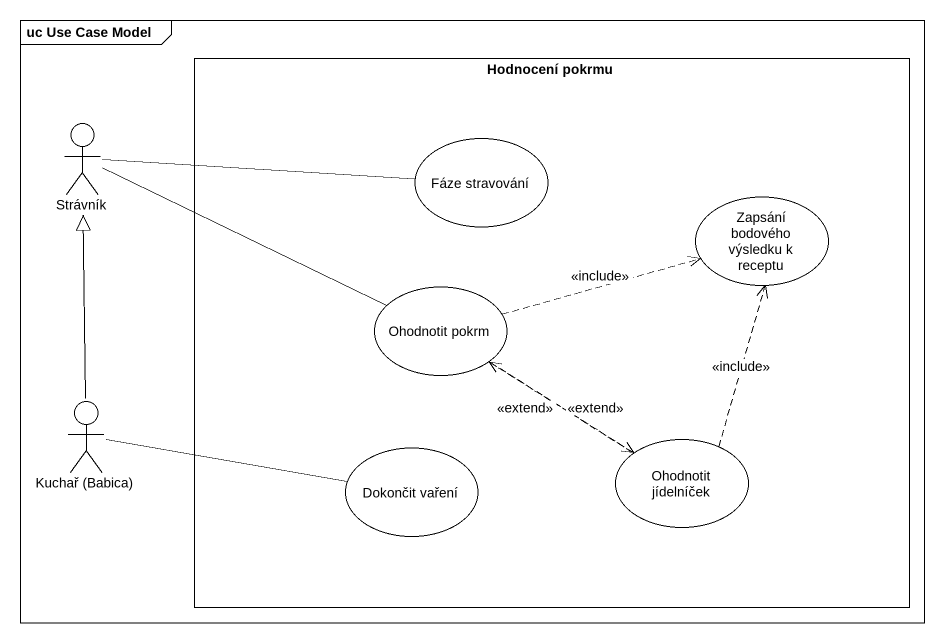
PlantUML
@startuml
mainframe uc Use Case Model
rectangle "Hodnocení pokrmu" as Hodnocení_pokrmu {
  usecase "Fáze stravování" as Fáze_stravování
  usecase "Zapsání bodového výsledku k receptu" as Zapsání_bodového_výsledku_k
  usecase "Ohodnotit pokrm" as Ohodnotit_pokrm
  usecase "Dokončit vaření" as Dokončit_vaření
  usecase "Ohodnotit jídelníček" as Ohodnotit_jídelníček
}
actor Strávník
actor "Kuchař (Babica)" as Kuchař_Babica
Strávník -right- Fáze_stravování
Strávník -right- Ohodnotit_pokrm
Ohodnotit_pokrm .right.> Zapsání_bodového_výsledku_k : <<include>>
Ohodnotit_pokrm ..> Ohodnotit_jídelníček : <<extend>>
Kuchař_Babica -up-|> Strávník
Kuchař_Babica -right- Dokončit_vaření
Ohodnotit_jídelníček .up.> Zapsání_bodového_výsledku_k : <<include>>
Ohodnotit_jídelníček .up.> Ohodnotit_pokrm : <<extend>>
@enduml
